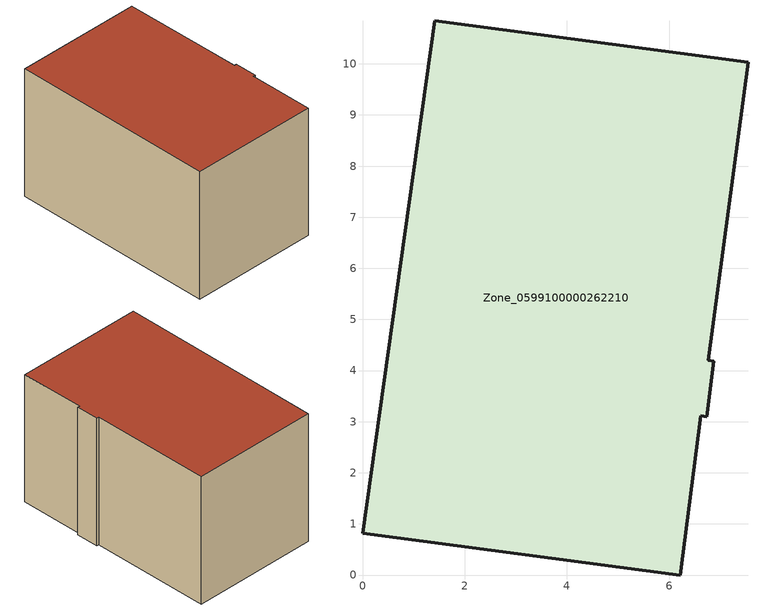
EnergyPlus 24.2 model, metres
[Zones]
Zone_0599100000262210
 floor ground (C_G): 6.76,4.2 6.87,4.18 6.73,3.1 6.62,3.12 6.21,0 0,0.82 1.41,10.84 7.54,10.03 z0
 wall outside (C_F): 6.87,4.18 6.76,4.2 7.54,10.03 1.41,10.84 0,0.82 6.21,0 6.62,3.12 6.73,3.1 6.87,4.18 z0:6.36
 roof outside (C_R): 7.54,10.03 1.41,10.84 0,0.82 6.21,0 6.62,3.12 6.73,3.1 6.87,4.18 6.76,4.2 z6.36
[BUILDING]
Pand.0599100000262210: North Axis=0; Terrain=City; Loads Convergence Tolerance Value=0.04; Temperature Convergence Tolerance Value=0.4; Solar Distribution=FullExterior; Maximum Number of Warmup Days=25; Minimum Number of Warmup Days=1
[Site:Location]
Rotterdam.The.Hague.AP_ZH_NLD Design_Conditions: Latitude=51.96; Longitude=4.45; Time Zone=1; Elevation=-4.5
[SITE:GROUNDTEMPERATURE:BUILDINGSURFACE]
18, 18, 18, 18, 18, 18, 18, 18, 18, 18, 18, 18
[MATERIAL] Thermal Absorptance=0.9; Solar Absorptance=0.7; Visible Absorptance=0.7
Name | Roughness | Thickness | Conductivity | Density | Specific Heat
G.TC.1946-1964 | MediumSmooth | 0.15 | 1 | 540 | 1210
F.TC.1946-1964 | Rough | 0.3 | 0.857143 | 1920 | 840
R.TC.1946-1964 | MediumRough | 0.2 | 0.235294 | 1500 | 1000
[CONSTRUCTION]
C_G: G.TC.1946-1964
C_F: F.TC.1946-1964
C_R: R.TC.1946-1964
[ZONE]
Zone_0599100000262210: Type=1; Multiplier=1; Ceiling Height=Autocalculate; Volume=Autocalculate; Floor Area=autocalculate; Part of Total Floor Area=Yes
[ZONEINFILTRATION:DESIGNFLOWRATE]
Infil_Zone_0599100000262210: Zone or ZoneList or Space or SpaceList=Zone_0599100000262210; Schedule=AlwaysOn; Design Flow Rate Calculation Method=Flow/Area; Flow Rate per Floor Area=0.003; Constant Term Coefficient=1; Temperature Term Coefficient=0; Velocity Term Coefficient=0; Velocity Squared Term Coefficient=0
[HVACTEMPLATE:ZONE:IDEALLOADSAIRSYSTEM]
Zone_0599100000262210: Maximum Heating Supply Air Temperature=50; Minimum Cooling Supply Air Temperature=13; Maximum Heating Supply Air Humidity Ratio=0.0156; Minimum Cooling Supply Air Humidity Ratio=0.0077; Heating Limit=NoLimit; Cooling Limit=NoLimit; Dehumidification Control Type=ConstantSensibleHeatRatio; Cooling Sensible Heat Ratio=0.7; Dehumidification Setpoint=60; Humidification Control Type=None; Humidification Setpoint=30; Outdoor Air Method=None; Outdoor Air Flow Rate per Person=0.00944; Outdoor Air Flow Rate per Zone Floor Area=0; Outdoor Air Flow Rate per Zone=0; Demand Controlled Ventilation Type=None; Outdoor Air Economizer Type=NoEconomizer; Heat Recovery Type=None; Sensible Heat Recovery Effectiveness=0.7; Latent Heat Recovery Effectiveness=0.65
[ZONECONTROL:THERMOSTAT]
ThermostatControl_Zone_0599100000262210: Zone or ZoneList=Zone_0599100000262210; Control Type Schedule=DualSetpointControlType; Control 1=Thermostat_Zone_0599100000262210; Temperature Difference Between Cutout And Setpoint=0
[THERMOSTATSETPOINT:DUALSETPOINT]
Thermostat_Zone_0599100000262210: Heating Setpoint Temperature Schedule=HeatingSetpoint_Zone_0599100000262210; Cooling Setpoint Temperature Schedule=CoolingSetpoint_Zone_0599100000262210
[SCHEDULE:COMPACT]
HeatingSetpoint_Zone_0599100000262210: Through: 12/31, For: AllDays, Until: 24:00, 21
CoolingSetpoint_Zone_0599100000262210: Through: 12/31, For: AllDays, Until: 24:00, 24
DualSetpointControlType: Through: 12/31, For: AllDays, Until: 24:00, 4
AlwaysOn: Through: 12/31, For: AllDays, Until: 24:00, 1
